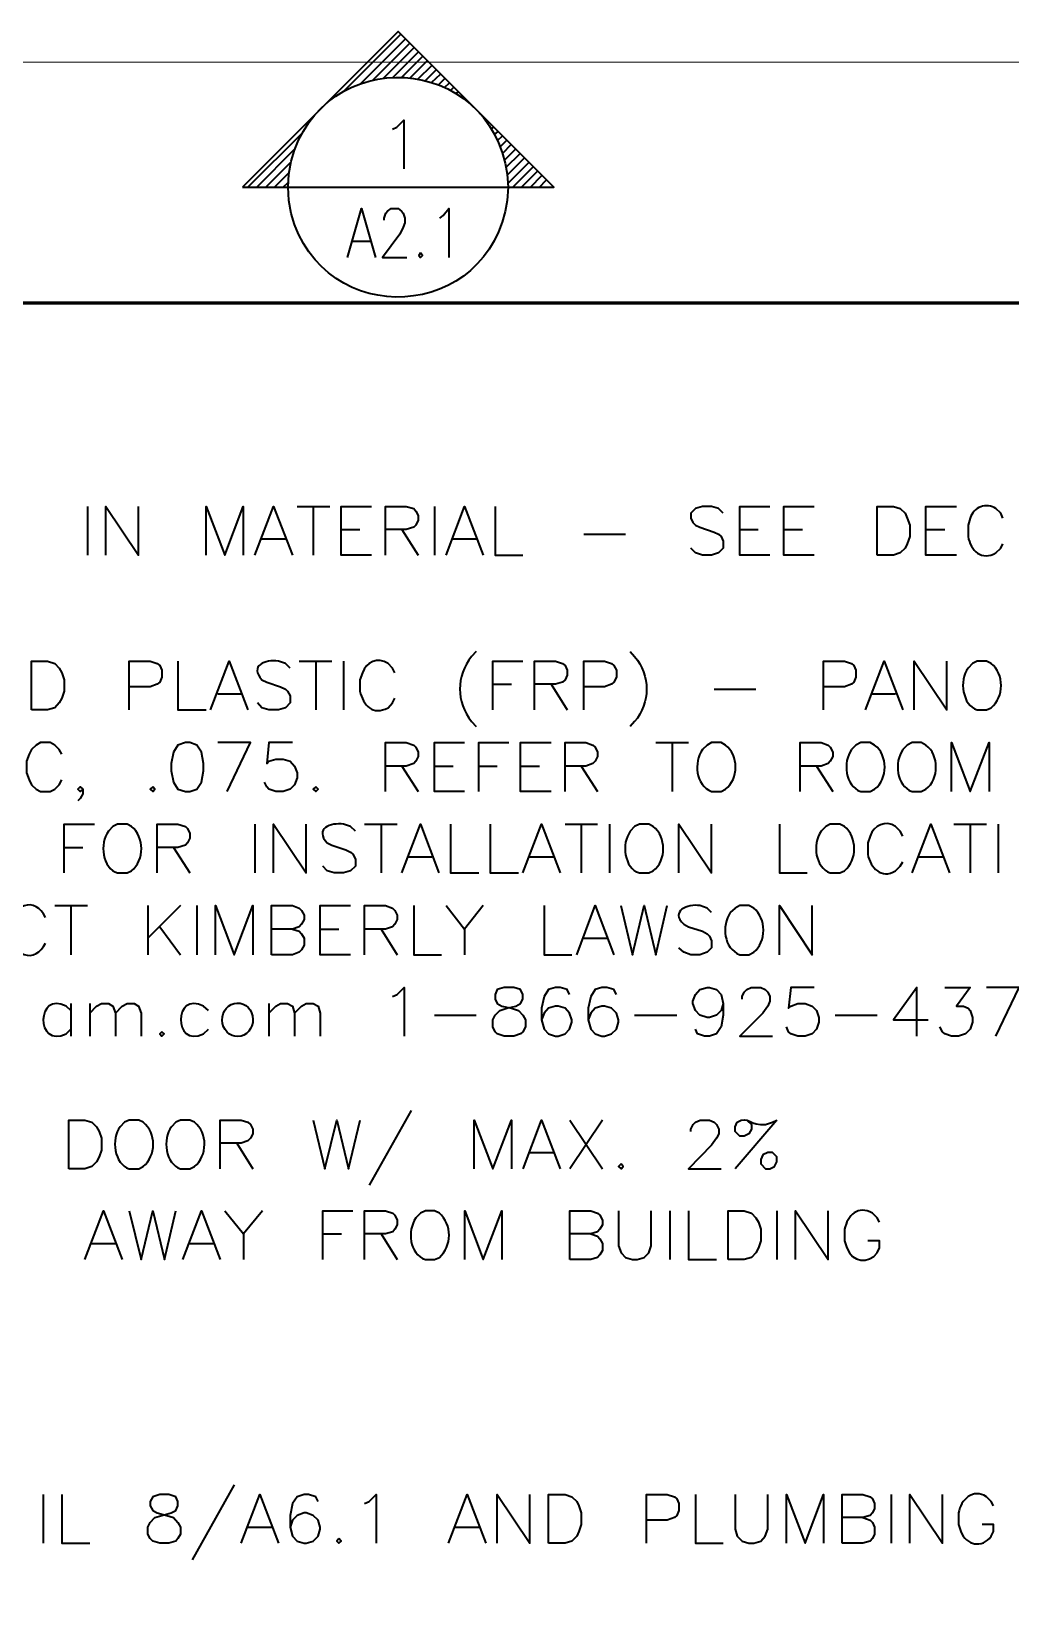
# Model space of a CAD drawing. Header units: inches. Extents: x 5 to 516, y -193 to 129.
# Drawn here: x 90.75 to 98.26, y 18.28 to 30.32 of the extents above; entities that cross this region are included whole.
import ezdxf

# ---------------------------------------------------------------- set-up
doc = ezdxf.new("R2010")
doc.units = ezdxf.units.IN
doc.header["$MEASUREMENT"] = 0
doc.layers.add('PDF_Geometry', color=7, linetype='Continuous')

msp = doc.modelspace()

# ---------------------------------------------------------------- linework, layer by layer
at = {"layer": 'PDF_Geometry', "lineweight": 35}
for points in [[(92.7169721, 29.1243359), (94.403639, 29.1243359), (94.753639, 29.1243359), (93.5603056, 30.3176694), (92.3669721, 29.1243359)], [(93.1436359, 29.8576683), (93.5803026, 30.294335)], [(93.2703042, 29.9143344), (93.6169709, 30.2610011)], [(93.3669703, 29.9443349), (93.6503037, 30.2276682)], [(93.4503037, 29.9610025), (93.683637, 30.1943359)], [(93.5236374, 29.9676689), (93.7169707, 30.1610023)], [(93.5903047, 29.9676689), (93.7503048, 30.127669)], [(93.6536389, 29.9610025), (93.7836389, 30.0910026)], [(93.7136365, 29.9543362), (93.8203031, 30.0576695)], [(93.7703042, 29.9410017), (93.8536376, 30.024335)], [(93.8203056, 29.9276672), (93.8869723, 29.9910005)], [(93.8703035, 29.907668), (93.9203036, 29.957668)], [(93.9169717, 29.8876688), (93.9536384, 29.9243355)], [(93.9636365, 29.8643347), (93.9869698, 29.8910014)], [(94.0069714, 29.8410006), (94.0203048, 29.854334)], [(94.0469698, 29.8143351), (94.0569698, 29.8210017)], [(94.0869716, 29.7843363), (94.0903049, 29.7876696)], [(94.1236368, 29.7543341), (94.1236368, 29.7576674)], [(93.516971, 29.5676682), (93.5503043, 29.5843349), (93.6036377, 29.6376682), (93.6036377, 29.2643349)], [(94.1903041, 29.6843352), (94.1903041, 29.6876686)], [(94.2203029, 29.6476684), (94.2236362, 29.6510017)], [(92.4103052, 29.1243359), (92.8269719, 29.5410026)], [(94.2503051, 29.6110015), (94.2569717, 29.6176682)], [(94.2769707, 29.5710014), (94.2936373, 29.5843348)], [(94.300303, 29.5276682), (94.3269697, 29.5510015)], [(94.3236354, 29.4810017), (94.3603021, 29.5176684)], [(92.4769692, 29.1243359), (92.7669692, 29.414336)], [(94.343638, 29.4343352), (94.393638, 29.4843352)], [(94.3636372, 29.3843356), (94.4269705, 29.4510022)], [(94.37697, 29.331001), (94.4603033, 29.4143343)], [(92.5469697, 29.1243359), (92.7403031, 29.3176693)], [(92.7403029, 28.9210026), (92.7236362, 29.0210026), (92.7169696, 29.1243359), (92.7236362, 29.224336), (92.7403029, 29.324336)], [(94.3903028, 29.2776681), (94.4969695, 29.3810015)], [(94.4003024, 29.2176689), (94.5303024, 29.3476689)], [(94.403639, 29.1543347), (94.563639, 29.3143347)], [(94.4403041, 29.1243359), (94.5969708, 29.2810026)], [(92.6136371, 29.1243359), (92.7236371, 29.234336)], [(92.6803044, 29.1243359), (92.7169711, 29.1610026)], [(94.3969697, 29.224336), (94.4036364, 29.1243359), (94.3969697, 29.0210026)], [(94.5069715, 29.1243359), (94.6303048, 29.2476693)], [(94.576972, 29.1243359), (94.6636387, 29.214336)], [(94.643636, 29.1243359), (94.6969693, 29.1776693)], [(92.3669702, 29.1243359), (92.7169703, 29.1243359)], [(93.173638, 28.5843341), (93.2803047, 28.9610008), (93.3869714, 28.5843341)], [(93.4536368, 28.8710027), (93.4536368, 28.8876694), (93.4669702, 28.9243361), (93.4803035, 28.9410027), (93.5069702, 28.9610027), (93.5603035, 28.9610027), (93.5869702, 28.9410027), (93.6003035, 28.9243361), (93.6136369, 28.8876694), (93.6136369, 28.8510027), (93.6003035, 28.8176694), (93.5736369, 28.7643361), (93.4403035, 28.584336), (93.6269702, 28.584336)], [(93.8803031, 28.8876687), (93.9069698, 28.9076687), (93.9503031, 28.9610021), (93.9503031, 28.5843354)], [(93.2136364, 28.7110024), (93.3469698, 28.7110024)], [(91.1803043, 26.6776669), (91.1803043, 26.3043336)], [(91.3203054, 26.3043352), (91.3203054, 26.6776685), (91.5703054, 26.3043352), (91.5703054, 26.6776685)], [(92.0903046, 26.3043352), (92.0903046, 26.6776685), (92.233638, 26.3043352), (92.373638, 26.6776685), (92.373638, 26.3043352)], [(92.4636364, 26.3043352), (92.6069697, 26.6776685), (92.7503031, 26.3043352)], [(92.7869701, 26.6776669), (93.0369701, 26.6776669)], [(92.9103052, 26.6776669), (92.9103052, 26.3043336)], [(93.35697, 26.3043352), (93.1236367, 26.3043352), (93.1236367, 26.6776685), (93.35697, 26.6776685)], [(93.4636364, 26.3043352), (93.4636364, 26.6776685), (93.6236365, 26.6776685), (93.6803031, 26.6610019), (93.6969698, 26.6410019), (93.7136365, 26.6076685), (93.7136365, 26.5710019), (93.6969698, 26.5343352), (93.6803031, 26.5176685), (93.6236365, 26.5010019), (93.4636364, 26.5010019)], [(93.8403048, 26.6776669), (93.8403048, 26.3043336)], [(93.9303045, 26.3043352), (94.0703045, 26.6776685), (94.2136379, 26.3043352)], [(94.3036362, 26.6776669), (94.3036362, 26.3043336), (94.5169696, 26.3043336)], [(96.0536364, 26.6243357), (96.0169697, 26.6610024), (95.9636364, 26.6776691), (95.8936364, 26.6776691), (95.840303, 26.6610024), (95.8036364, 26.6243357), (95.8036364, 26.5876691), (95.820303, 26.5543357), (95.840303, 26.5343357), (95.8736364, 26.5176691), (95.9836364, 26.4810024), (96.0169697, 26.4643357), (96.0369697, 26.4476691), (96.0536364, 26.4110024), (96.0536364, 26.3576691), (96.0169697, 26.3210024), (95.9636364, 26.3043357), (95.8936364, 26.3043357), (95.840303, 26.3210024), (95.8036364, 26.3576691)], [(96.4103047, 26.3043352), (96.1803047, 26.3043352), (96.1803047, 26.6776685), (96.4103047, 26.6776685)], [(96.7503046, 26.3043352), (96.5169712, 26.3043352), (96.5169712, 26.6776685), (96.7503046, 26.6776685)], [(97.8403044, 26.3043352), (97.6069711, 26.3043352), (97.6069711, 26.6776685), (97.8403044, 26.6776685)], [(93.1236367, 26.5010006), (93.26697, 26.5010006)], [(93.5903047, 26.5010006), (93.7136381, 26.304334)], [(96.1803047, 26.5010006), (96.3203047, 26.5010006)], [(96.5169712, 26.5010006), (96.6603046, 26.5010006)], [(97.6069711, 26.5010006), (97.7503044, 26.5010006)], [(92.5169709, 26.4276669), (92.6969709, 26.4276669)], [(93.9836357, 26.4276669), (94.1603024, 26.4276669)], [(94.9836358, 26.4643355), (95.3036358, 26.4643355)], [(98.1436375, 26.3210005), (98.1803042, 26.3576672), (98.1969708, 26.3910005)], [(94.1603053, 25.5643347), (94.1236387, 25.527668)], [(91.5003049, 25.1176692), (91.5003049, 25.4910026), (91.6603049, 25.4910026), (91.7136382, 25.4743359), (91.7336382, 25.4576693), (91.7503049, 25.4210026), (91.7503049, 25.3676693), (91.7336382, 25.3310026), (91.7136382, 25.3143359), (91.6603049, 25.2943359), (91.5003049, 25.2943359)], [(91.8736366, 25.491001), (91.8736366, 25.1176676), (92.0903033, 25.1176676)], [(92.1236366, 25.1176692), (92.26697, 25.4910026), (92.4103033, 25.1176692)], [(92.7336356, 25.4376681), (92.6969689, 25.4743348), (92.6436356, 25.4910014)], [(92.8036361, 25.491001), (93.0536361, 25.491001)], [(92.9303044, 25.491001), (92.9303044, 25.1176676)], [(93.1436359, 25.491001), (93.1436359, 25.1176676)], [(93.5369702, 25.4010012), (93.5169702, 25.4376679), (93.4836369, 25.4743346)], [(94.2869702, 25.1176692), (94.2869702, 25.4910026), (94.5169703, 25.4910026)], [(94.6069708, 25.1176692), (94.6069708, 25.4910026), (94.7669708, 25.4910026), (94.8203042, 25.4743359), (94.8403042, 25.4576693), (94.8569708, 25.4210026), (94.8569708, 25.3843359), (94.8403042, 25.3476693), (94.8203042, 25.3310026), (94.7669708, 25.3143359), (94.6069708, 25.3143359)], [(94.9836358, 25.1176692), (94.9836358, 25.4910026), (95.1436358, 25.4910026), (95.1969691, 25.4743359), (95.2136358, 25.4576693), (95.2336358, 25.4210026), (95.2336358, 25.3676693), (95.2136358, 25.3310026), (95.1969691, 25.3143359), (95.1436358, 25.2943359), (94.9836358, 25.2943359)], [(96.8203058, 25.1176692), (96.8203058, 25.4910026), (96.9836392, 25.4910026), (97.0369725, 25.4743359), (97.0536392, 25.4576693), (97.0703058, 25.4210026), (97.0703058, 25.3676693), (97.0536392, 25.3310026), (97.0369725, 25.3143359), (96.9836392, 25.2943359), (96.8203058, 25.2943359)], [(97.1436362, 25.1176692), (97.2869695, 25.4910026), (97.4303029, 25.1176692)], [(97.5169713, 25.1176692), (97.5169713, 25.4910026), (97.7669713, 25.1176692), (97.7669713, 25.4910026)], [(98.106972, 25.4743343), (98.0703054, 25.491001), (98.0003054, 25.491001), (97.9636387, 25.4743343), (97.9303054, 25.4376676)], [(92.5169689, 25.3476681), (92.5536356, 25.3310014), (92.6603022, 25.2943348), (92.6969689, 25.2776681), (92.7136356, 25.2610014), (92.7336356, 25.2243348), (92.7336356, 25.1710014), (92.6969689, 25.1343347), (92.6436356, 25.1176681), (92.5703022, 25.1176681), (92.5169689, 25.1343347), (92.4836356, 25.1710014)], [(93.2869702, 25.4010012), (93.2669702, 25.3476679), (93.2669702, 25.2610012)], [(94.2869702, 25.3143347), (94.4303036, 25.3143347)], [(94.7336357, 25.3143347), (94.8569691, 25.117668)], [(92.1803044, 25.2410009), (92.356971, 25.2410009)], [(93.4836369, 25.1343345), (93.5169702, 25.1710012), (93.5369702, 25.2076679)], [(95.9836358, 25.2776678), (96.3036359, 25.2776678)], [(97.1969708, 25.2410009), (97.3736374, 25.2410009)], [(98.0003054, 25.1176676), (98.0703054, 25.1176676), (98.106972, 25.1343343)], [(94.1236387, 25.027668), (94.1603053, 24.9910013)], [(90.9836354, 24.7776678), (90.9636354, 24.8143345), (90.9303021, 24.8476678), (90.8936354, 24.8676678), (90.8203021, 24.8676678), (90.7869687, 24.8476678), (90.7503021, 24.8143345), (90.7336354, 24.7776678), (90.7136354, 24.7243344), (90.7136354, 24.6343344), (90.7336354, 24.5810011), (90.7503021, 24.5443344), (90.7869687, 24.5110011), (90.8203021, 24.4910011), (90.8936354, 24.4910011), (90.9303021, 24.5110011), (90.9636354, 24.5443344), (90.9836354, 24.5810011)], [(92.2503049, 24.4910009), (92.4303049, 24.8676676), (92.1803049, 24.8676676)], [(92.750305, 24.8676692), (92.5703049, 24.8676692), (92.5536383, 24.7076692), (92.5703049, 24.7243359), (92.6236383, 24.7410025), (92.6803049, 24.7410025), (92.7336383, 24.7243359), (92.7669716, 24.6876692), (92.7869716, 24.6343359), (92.7869716, 24.5976692), (92.7669716, 24.5443359), (92.7336383, 24.5110025), (92.6803049, 24.4910025), (92.6236383, 24.4910025), (92.5703049, 24.5110025), (92.5536383, 24.5276692), (92.5369716, 24.5643359)], [(93.4636364, 24.4910009), (93.4636364, 24.8676676), (93.6236365, 24.8676676), (93.6803031, 24.8476676), (93.6969698, 24.8310009), (93.7136365, 24.7943342), (93.7136365, 24.7610009), (93.6969698, 24.7243342), (93.6803031, 24.7076676), (93.6236365, 24.6876676), (93.4636364, 24.6876676)], [(94.0703048, 24.4910009), (93.8403048, 24.4910009), (93.8403048, 24.8676676), (94.0703048, 24.8676676)], [(94.1803045, 24.4910009), (94.1803045, 24.8676676), (94.4103045, 24.8676676)], [(94.7336384, 24.4910009), (94.5003051, 24.4910009), (94.5003051, 24.8676676), (94.7336384, 24.8676676)], [(94.8403048, 24.4910009), (94.8403048, 24.8676676), (95.0003049, 24.8676676), (95.0536382, 24.8476676), (95.0703049, 24.8310009), (95.0903049, 24.7943342), (95.0903049, 24.7610009), (95.0703049, 24.7243342), (95.0536382, 24.7076676), (95.0003049, 24.6876676), (94.8403048, 24.6876676)], [(95.5369703, 24.8676692), (95.7869704, 24.8676692)], [(95.6603055, 24.8676692), (95.6603055, 24.4910025)], [(96.0703033, 24.8476692), (96.03697, 24.8676692), (95.9636366, 24.8676692), (95.9303033, 24.8476692), (95.8936366, 24.8143359)], [(96.6436362, 24.4910009), (96.6436362, 24.8676676), (96.8036362, 24.8676676), (96.8569695, 24.8476676), (96.8736362, 24.8310009), (96.8936362, 24.7943342), (96.8936362, 24.7610009), (96.8736362, 24.7243342), (96.8569695, 24.7076676), (96.8036362, 24.6876676), (96.6436362, 24.6876676)], [(97.2136377, 24.8476692), (97.1803044, 24.8676692), (97.106971, 24.8676692), (97.0703043, 24.8476692), (97.036971, 24.8143359)], [(97.606972, 24.8476692), (97.5703053, 24.8676692), (97.5003053, 24.8676692), (97.4636387, 24.8476692), (97.4303053, 24.8143359)], [(97.8036365, 24.4910009), (97.8036365, 24.8676676), (97.9469699, 24.4910009), (98.0903032, 24.8676676), (98.0903032, 24.4910009)], [(93.5903047, 24.687668), (93.7136381, 24.4910014)], [(93.8403048, 24.687668), (93.9836381, 24.687668)], [(94.1803045, 24.687668), (94.3203045, 24.687668)], [(94.5003051, 24.687668), (94.6436384, 24.687668)], [(94.9636366, 24.687668), (95.0903032, 24.4910014)], [(96.7669713, 24.687668), (96.8936379, 24.4910014)], [(91.1436357, 24.5110001), (91.1236357, 24.4910001), (91.106969, 24.5110001), (91.1236357, 24.5276667), (91.1436357, 24.5110001), (91.1436357, 24.4743334), (91.1236357, 24.4376667), (91.106969, 24.4210001)], [(95.9636366, 24.4910025), (96.03697, 24.4910025), (96.0703033, 24.5110025)], [(97.106971, 24.4910025), (97.1803044, 24.4910025), (97.2136377, 24.5110025)], [(97.5003053, 24.4910025), (97.5703053, 24.4910025), (97.606972, 24.5110025)], [(91.0003048, 23.8676691), (91.0003048, 24.2410025), (91.2336382, 24.2410025)], [(91.5169718, 24.2243342), (91.4836385, 24.2410009), (91.4103051, 24.2410009), (91.3736384, 24.2243342), (91.3403051, 24.1876675)], [(91.7136363, 23.8676691), (91.7136363, 24.2410025), (91.8736363, 24.2410025), (91.930303, 24.2243358), (91.9469697, 24.2076692), (91.9636363, 24.1710025), (91.9636363, 24.1343358), (91.9469697, 24.0976692), (91.930303, 24.0810025), (91.8736363, 24.0643358), (91.7136363, 24.0643358)], [(92.4636364, 24.2410009), (92.4636364, 23.8676675)], [(92.6069707, 23.8676691), (92.6069707, 24.2410025), (92.8569707, 23.8676691), (92.8569707, 24.2410025)], [(93.2336356, 24.187668), (93.1969689, 24.2243347), (93.1436356, 24.2410013)], [(93.3036362, 24.2410009), (93.5536362, 24.2410009)], [(93.4303045, 24.2410009), (93.4303045, 23.8676675)], [(93.5903047, 23.8676691), (93.7336381, 24.2410025), (93.8736381, 23.8676691)], [(93.9636365, 24.2410009), (93.9636365, 23.8676675), (94.1803032, 23.8676675)], [(94.2669711, 24.2410009), (94.2669711, 23.8676675), (94.4836377, 23.8676675)], [(94.5169711, 23.8676691), (94.6603044, 24.2410025), (94.8036378, 23.8676691)], [(94.8403048, 24.2410009), (95.0903049, 24.2410009)], [(94.9636366, 24.2410009), (94.9636366, 23.8676675)], [(95.1803046, 24.2410009), (95.1803046, 23.8676675)], [(95.5169721, 24.2243342), (95.4836388, 24.2410009), (95.4103054, 24.2410009), (95.3736388, 24.2243342), (95.3403054, 24.1876675)], [(95.7136366, 23.8676691), (95.7136366, 24.2410025), (95.9636366, 23.8676691), (95.9636366, 24.2410025)], [(96.4836359, 24.2410009), (96.4836359, 23.8676675), (96.6969692, 23.8676675)], [(96.983637, 24.2243342), (96.9469703, 24.2410009), (96.873637, 24.2410009), (96.8403037, 24.2243342), (96.803637, 24.1876675)], [(97.4303048, 24.1510011), (97.4103048, 24.1876678), (97.3736381, 24.2243345)], [(97.5003053, 23.8676691), (97.6436387, 24.2410025), (97.786972, 23.8676691)], [(97.8203059, 24.2410009), (98.0703059, 24.2410009)], [(97.9469708, 24.2410009), (97.9469708, 23.8676675)], [(98.1603057, 24.2410009), (98.1603057, 23.8676675)], [(93.0169689, 24.097668), (93.0536356, 24.0810013), (93.1603023, 24.0443347), (93.1969689, 24.027668), (93.2136356, 24.0110013), (93.2336356, 23.9743347), (93.2336356, 23.9210013), (93.1969689, 23.8843346), (93.1436356, 23.867668), (93.0703023, 23.867668), (93.0169689, 23.8843346), (92.9836356, 23.9210013)], [(97.1803048, 24.1510011), (97.1603048, 24.0976678), (97.1603048, 24.0110011)], [(91.0003048, 24.0643346), (91.1436382, 24.0643346)], [(91.8403046, 24.0643346), (91.963638, 23.8676679)], [(93.6436359, 23.9910008), (93.8203026, 23.9910008)], [(94.5703056, 23.9910008), (94.7503057, 23.9910008)], [(97.5536365, 23.9910008), (97.7336365, 23.9910008)], [(91.4103051, 23.8676675), (91.4836385, 23.8676675), (91.5169718, 23.8843342)], [(95.4103054, 23.8676675), (95.4836388, 23.8676675), (95.5169721, 23.8843342)], [(96.873637, 23.8676675), (96.9469703, 23.8676675), (96.983637, 23.8843342)], [(97.3736381, 23.8843344), (97.4103048, 23.9210011), (97.4303048, 23.9543345)], [(90.9303043, 23.6176691), (91.1803043, 23.6176691)], [(91.053636, 23.6176691), (91.053636, 23.2410024)], [(91.6436358, 23.6176691), (91.6436358, 23.2410024)], [(91.8936358, 23.6176691), (91.6436358, 23.3676691)], [(92.0169709, 23.6176691), (92.0169709, 23.2410024)], [(92.1603052, 23.2410008), (92.1603052, 23.6176675), (92.3036385, 23.2410008), (92.4469719, 23.6176675), (92.4469719, 23.2410008)], [(92.5903047, 23.2410008), (92.5903047, 23.6176675), (92.7503047, 23.6176675), (92.803638, 23.5976675), (92.8203047, 23.5810008), (92.8403047, 23.5443341), (92.8403047, 23.5110008), (92.8203047, 23.4743341), (92.803638, 23.4543341), (92.7503047, 23.4376675), (92.5903047, 23.4376675)], [(93.1969698, 23.2410008), (92.9636364, 23.2410008), (92.9636364, 23.6176675), (93.1969698, 23.6176675)], [(93.3036362, 23.2410008), (93.3036362, 23.6176675), (93.4636362, 23.6176675), (93.5169695, 23.5976675), (93.5369695, 23.5810008), (93.5536362, 23.5443341), (93.5536362, 23.5110008), (93.5369695, 23.4743341), (93.5169695, 23.4543341), (93.4636362, 23.4376675), (93.3036362, 23.4376675)], [(93.6803045, 23.6176691), (93.6803045, 23.2410024), (93.8936378, 23.2410024)], [(93.9303045, 23.6176691), (94.0703045, 23.4376691), (94.0703045, 23.2410024)], [(94.2136365, 23.6176691), (94.0703032, 23.4376691)], [(94.6803046, 23.6176691), (94.6803046, 23.2410024), (94.8936379, 23.2410024)], [(94.9303046, 23.2410008), (95.0703046, 23.6176675), (95.2136379, 23.2410008)], [(95.2669711, 23.6176691), (95.3569711, 23.2410024), (95.4469712, 23.6176691), (95.5369712, 23.2410024), (95.6236378, 23.6176691)], [(95.9636366, 23.5643346), (95.9303033, 23.5976679), (95.8736366, 23.6176679)], [(96.2869714, 23.5976691), (96.2503047, 23.6176691), (96.1803047, 23.6176691), (96.143638, 23.5976691), (96.1069713, 23.5643358)], [(96.4836359, 23.2410008), (96.4836359, 23.6176675), (96.7336359, 23.2410008), (96.7336359, 23.6176675)], [(91.7336355, 23.4543356), (91.8936355, 23.2410023)], [(92.750305, 23.4376679), (92.8036383, 23.4210013), (92.820305, 23.4010013), (92.840305, 23.3676679), (92.840305, 23.3143346), (92.820305, 23.2776679), (92.8036383, 23.2610013), (92.750305, 23.2410013), (92.5903049, 23.2410013)], [(92.9636364, 23.4376679), (93.1069697, 23.4376679)], [(93.4303045, 23.4376679), (93.5536378, 23.2410013)], [(94.9836358, 23.3676691), (95.1603024, 23.3676691)], [(95.7503033, 23.4743345), (95.78697, 23.4543345), (95.8936366, 23.4210012), (95.9303033, 23.4010012), (95.94697, 23.3843345), (95.9636366, 23.3476679), (95.9636366, 23.2943345), (95.9303033, 23.2610012), (95.8736366, 23.2410012), (95.8036366, 23.2410012), (95.7503033, 23.2610012), (95.7136366, 23.2943345)], [(96.1803047, 23.2410024), (96.2503047, 23.2410024), (96.2869714, 23.2610024)], [(93.516971, 22.9210002), (93.5536377, 22.9376669), (93.606971, 22.9910002), (93.606971, 22.6176669)], [(94.8736368, 22.9376679), (94.8569702, 22.9743346), (94.8036368, 22.9910012), (94.7669702, 22.9910012), (94.7136368, 22.9743346), (94.6803035, 22.9210012), (94.6603035, 22.8310012), (94.6603035, 22.7410012), (94.6803035, 22.6710012), (94.7136368, 22.6343345), (94.7669702, 22.6176679), (94.7869702, 22.6176679), (94.8403035, 22.6343345), (94.8736368, 22.6710012), (94.8936368, 22.7243346), (94.8936368, 22.7410012), (94.8736368, 22.7943346), (94.8403035, 22.8310012), (94.7869702, 22.8476679), (94.7669702, 22.8476679), (94.7136368, 22.8310012), (94.6803035, 22.7943346), (94.6603035, 22.7410012)], [(95.2336358, 22.9376679), (95.2136358, 22.9743346), (95.1603024, 22.9910012), (95.1236358, 22.9910012), (95.0703024, 22.9743346), (95.0369691, 22.9210012), (95.0169691, 22.8310012), (95.0169691, 22.7410012), (95.0369691, 22.6710012), (95.0703024, 22.6343345), (95.1236358, 22.6176679), (95.1436358, 22.6176679), (95.1969691, 22.6343345), (95.2336358, 22.6710012), (95.2503024, 22.7243346), (95.2503024, 22.7410012), (95.2336358, 22.7943346), (95.1969691, 22.8310012), (95.1436358, 22.8476679), (95.1236358, 22.8476679), (95.0703024, 22.8310012), (95.0369691, 22.7943346), (95.0169691, 22.7410012)], [(96.0536364, 22.8676691), (96.0369697, 22.8143357), (96.000303, 22.777669), (95.9469697, 22.7610024), (95.930303, 22.7610024), (95.8736364, 22.777669), (95.840303, 22.8143357), (95.820303, 22.8676691), (95.820303, 22.8843357), (95.840303, 22.9376691), (95.8736364, 22.9743357), (95.930303, 22.9910024), (95.9469697, 22.9910024), (96.000303, 22.9743357), (96.0369697, 22.9376691), (96.0536364, 22.8676691), (96.0536364, 22.777669), (96.0369697, 22.687669), (96.000303, 22.6343357), (95.9469697, 22.617669), (95.910303, 22.617669), (95.8569697, 22.6343357), (95.840303, 22.6710024)], [(96.1969707, 22.901001), (96.1969707, 22.921001), (96.2136373, 22.9543344), (96.2336373, 22.9743344), (96.2669707, 22.991001), (96.340304, 22.991001), (96.3736374, 22.9743344), (96.3936374, 22.9543344), (96.410304, 22.921001), (96.410304, 22.8843344), (96.3936374, 22.8476677), (96.3569707, 22.7943344), (96.180304, 22.6176677), (96.430304, 22.6176677)], [(96.7503053, 22.9910008), (96.5703053, 22.9910008), (96.5536386, 22.8310008), (96.5703053, 22.8476674), (96.6236386, 22.8676674), (96.6803053, 22.8676674), (96.7336386, 22.8476674), (96.7669719, 22.8143341), (96.7869719, 22.7610008), (96.7869719, 22.7243341), (96.7669719, 22.6710007), (96.7336386, 22.6343341), (96.6803053, 22.6176674), (96.6236386, 22.6176674), (96.5703053, 22.6343341), (96.5536386, 22.6510007), (96.5369719, 22.6876674)], [(97.5369705, 22.6176674), (97.5369705, 22.9910008), (97.3569705, 22.7410007), (97.6236372, 22.7410007)], [(97.7503054, 22.9910008), (97.946972, 22.9910008), (97.8403054, 22.8476674), (97.8936387, 22.8476674), (97.9303054, 22.8310008), (97.946972, 22.8143341), (97.9636387, 22.7610008), (97.9636387, 22.7243341), (97.946972, 22.6710007), (97.9103054, 22.6343341), (97.856972, 22.6176674), (97.8036387, 22.6176674), (97.7503054, 22.6343341), (97.7336387, 22.6510007), (97.7136387, 22.6876674)], [(98.1436363, 22.617669), (98.320303, 22.9910024), (98.0703029, 22.9910024)], [(91.053636, 22.8143345), (91.0169693, 22.8476678)], [(91.053636, 22.8676691), (91.053636, 22.617669)], [(91.1969703, 22.8676691), (91.1969703, 22.617669)], [(91.1969703, 22.7943353), (91.2503036, 22.8476686), (91.2869703, 22.8676686), (91.3403036, 22.8676686), (91.373637, 22.8476686), (91.393637, 22.7943353), (91.393637, 22.6176686)], [(91.3936357, 22.7943353), (91.4469691, 22.8476686), (91.4836357, 22.8676686), (91.5369691, 22.8676686), (91.5703024, 22.8476686), (91.5903024, 22.7943353), (91.5903024, 22.6176686)], [(92.1069706, 22.8143345), (92.0703039, 22.8476678)], [(92.5703055, 22.8676691), (92.5703055, 22.617669)], [(92.5703055, 22.7943353), (92.6236388, 22.8476686), (92.6603055, 22.8676686), (92.7136388, 22.8676686), (92.7503055, 22.8476686), (92.7669722, 22.7943353), (92.7669722, 22.6176686)], [(92.7669709, 22.7943353), (92.8203043, 22.8476686), (92.8569709, 22.8676686), (92.9103043, 22.8676686), (92.946971, 22.8476686), (92.9636376, 22.7943353), (92.9636376, 22.6176686)], [(93.8403048, 22.7776676), (94.1603048, 22.7776676)], [(95.3736369, 22.7776676), (95.6969702, 22.7776676)], [(96.9103056, 22.7776676), (97.2336389, 22.7776676)], [(91.0169693, 22.6343345), (91.053636, 22.6710012)], [(92.0703039, 22.6343345), (92.1069706, 22.6710012)], [(93.6603053, 22.0476684), (93.3403053, 21.4743351)], [(91.6069715, 21.957668), (91.5736382, 21.9743347), (91.5003049, 21.9743347), (91.4636382, 21.957668), (91.4303048, 21.9210014)], [(92.0003024, 21.957668), (91.9636358, 21.9743347), (91.8936358, 21.9743347), (91.8569691, 21.957668), (91.8236358, 21.9210014)], [(92.1969704, 21.6010013), (92.1969704, 21.9743346), (92.3569704, 21.9743346), (92.4103037, 21.957668), (92.4303037, 21.9410013), (92.4469704, 21.9043346), (92.4469704, 21.867668), (92.4303037, 21.8343346), (92.4103037, 21.8143346), (92.3569704, 21.797668), (92.1969704, 21.797668)], [(92.9103052, 21.9743347), (93.0003052, 21.6010013), (93.0903052, 21.9743347), (93.1803053, 21.6010013), (93.2703053, 21.9743347)], [(94.143636, 21.6010013), (94.143636, 21.9743346), (94.2869693, 21.6010013), (94.4303026, 21.9743346), (94.4303026, 21.6010013)], [(94.5203043, 21.6010013), (94.6603043, 21.9743346), (94.8036376, 21.6010013)], [(94.87697, 21.9743347), (95.12697, 21.6010013)], [(95.12697, 21.9743347), (94.87697, 21.6010013)], [(95.8036364, 21.8876682), (95.8036364, 21.9043348), (95.8236364, 21.9410015), (95.840303, 21.9576682), (95.8769697, 21.9743348), (95.9469697, 21.9743348), (95.9836364, 21.9576682), (96.000303, 21.9410015), (96.020303, 21.9043348), (96.020303, 21.8676682), (96.000303, 21.8343348), (95.9636364, 21.7810015), (95.7869697, 21.6010015), (96.0369697, 21.6010015)], [(96.2336359, 21.9743347), (96.2703025, 21.9410014), (96.2703025, 21.9043347), (96.2503025, 21.867668), (96.2136358, 21.8510014), (96.1803025, 21.8510014), (96.1436358, 21.887668), (96.1436358, 21.9210014), (96.1603025, 21.957668)], [(96.4636367, 21.9743347), (96.1436367, 21.6010013)], [(96.3769692, 21.9410014), (96.4303025, 21.957668), (96.4636359, 21.9743347)], [(92.3236353, 21.7976684), (92.4469686, 21.6010017)], [(94.5736354, 21.7243347), (94.7503021, 21.7243347)], [(91.5003049, 21.6010013), (91.5736382, 21.6010013), (91.6069715, 21.617668)], [(91.8936358, 21.6010013), (91.9636358, 21.6010013), (92.0003024, 21.617668)], [(91.1603051, 20.9043341), (91.3036384, 21.2776674), (91.4469718, 20.9043341)], [(91.5003049, 21.2776675), (91.5903049, 20.9043341), (91.6803049, 21.2776675), (91.7703049, 20.9043341), (91.8569715, 21.2776675)], [(91.9103052, 20.9043341), (92.0536385, 21.2776674), (92.1969718, 20.9043341)], [(92.2336355, 21.2776675), (92.3769689, 21.1010008), (92.3769689, 20.9043341)], [(92.5203041, 21.2776675), (92.3769708, 21.1010008)], [(92.9836356, 20.9043341), (92.9836356, 21.2776674), (93.2136356, 21.2776674)], [(93.3036362, 20.9043341), (93.3036362, 21.2776674), (93.4636362, 21.2776674), (93.5203028, 21.2610008), (93.5369695, 21.2443341), (93.5536362, 21.2076674), (93.5536362, 21.1710008), (93.5369695, 21.1376674), (93.5203028, 21.1176674), (93.4636362, 21.1010008), (93.3036362, 21.1010008)], [(93.8769709, 21.2610008), (93.8403042, 21.2776675), (93.7703042, 21.2776675), (93.7336375, 21.2610008), (93.6969709, 21.2243342)], [(94.0736354, 20.9043341), (94.0736354, 21.2776674), (94.2136354, 20.9043341), (94.3569688, 21.2776674), (94.3569688, 20.9043341)], [(94.87697, 20.9043341), (94.87697, 21.2776674), (95.03697, 21.2776674), (95.0903034, 21.2610008), (95.10697, 21.2443341), (95.12697, 21.2076674), (95.12697, 21.1710008), (95.10697, 21.1376674), (95.0903034, 21.1176674), (95.03697, 21.1010008), (94.87697, 21.1010008)], [(95.2503052, 21.2776675), (95.2503052, 21.0110008), (95.2703052, 20.9576675), (95.3036385, 20.9210008), (95.3569718, 20.9043341), (95.3936385, 20.9043341), (95.4469718, 20.9210008), (95.4836385, 20.9576675), (95.5003052, 21.0110008), (95.5003052, 21.2776675)], [(95.6436361, 21.2776675), (95.6436361, 20.9043341)], [(95.7869704, 21.2776675), (95.7869704, 20.9043341), (96.0003037, 20.9043341)], [(96.4636367, 21.2776675), (96.4636367, 20.9043341)], [(96.606971, 20.9043341), (96.606971, 21.2776674), (96.856971, 20.9043341), (96.856971, 21.2776674)], [(97.2503053, 21.191001), (97.2336386, 21.2243343), (97.196972, 21.261001)], [(92.9836356, 21.1010012), (93.1269689, 21.1010012)], [(93.4303045, 21.1010012), (93.5536378, 20.9043345)], [(95.0369703, 21.1010012), (95.0903036, 21.0843346), (95.1069703, 21.0643346), (95.1269703, 21.0276679), (95.1269703, 20.9743346), (95.1069703, 20.9410012), (95.0903036, 20.9210012), (95.0369703, 20.9043345), (94.8769703, 20.9043345)], [(96.9836386, 21.1376676), (96.9836386, 21.0476676), (97.0003053, 20.9943343)], [(91.2136363, 21.0276675), (91.3936363, 21.0276675)], [(91.9636363, 21.0276675), (92.1436363, 21.0276675)], [(97.2336386, 20.9576676), (97.2503053, 20.9943343), (97.2503053, 21.0476676), (97.1603053, 21.0476676)], [(93.7703042, 20.9043341), (93.8403042, 20.9043341), (93.8769709, 20.9210008)], [(92.3036361, 19.1776663), (91.9836361, 18.6043329)], [(90.8403045, 19.1043343), (90.8403045, 18.7310009)], [(90.9836354, 19.1043343), (90.9836354, 18.7310009), (91.1969688, 18.7310009)], [(92.3569706, 18.7310008), (92.500304, 19.1043342), (92.6436373, 18.7310008)], [(92.9469704, 19.0510014), (92.9303037, 19.0876681), (92.8736371, 19.1043347), (92.8403037, 19.1043347), (92.7869704, 19.0876681), (92.7503037, 19.0343347), (92.7336371, 18.9443347), (92.7336371, 18.8543347), (92.7503037, 18.7843347), (92.7869704, 18.747668), (92.8403037, 18.7310014), (92.8569704, 18.7310014), (92.9103037, 18.747668), (92.9469704, 18.7843347), (92.9636371, 18.8376681), (92.9636371, 18.8543347), (92.9469704, 18.9076681), (92.9103037, 18.9443347), (92.8569704, 18.9643347), (92.8403037, 18.9643347), (92.7869704, 18.9443347), (92.7503037, 18.9076681), (92.7336371, 18.8543347)], [(93.3036362, 19.0343354), (93.3403028, 19.0510021), (93.3936362, 19.1043354), (93.3936362, 18.7310021)], [(93.9469705, 18.7310008), (94.0903038, 19.1043342), (94.2336372, 18.7310008)], [(94.3203056, 18.7310008), (94.3203056, 19.1043342), (94.5703056, 18.7310008), (94.5703056, 19.1043342)], [(95.4636366, 18.7310008), (95.4636366, 19.1043342), (95.6236366, 19.1043342), (95.6803033, 19.0876675), (95.69697, 19.0710009), (95.7136366, 19.0343342), (95.7136366, 18.9810009), (95.69697, 18.9443342), (95.6803033, 18.9276675), (95.6236366, 18.9076675), (95.4636366, 18.9076675)], [(95.8403049, 19.1043343), (95.8403049, 18.7310009), (96.0536383, 18.7310009)], [(96.1436361, 19.1043343), (96.1436361, 18.8376676), (96.1603028, 18.7843342), (96.1969695, 18.7476676), (96.2503028, 18.7310009), (96.2869695, 18.7310009), (96.3403028, 18.7476676), (96.3736361, 18.7843342), (96.3936361, 18.8376676), (96.3936361, 19.1043343)], [(96.5369704, 18.7310008), (96.5369704, 19.1043342), (96.6803038, 18.7310008), (96.8203038, 19.1043342), (96.8203038, 18.7310008)], [(96.9636367, 18.7310008), (96.9636367, 19.1043342), (97.1236367, 19.1043342), (97.1803034, 19.0876675), (97.1969701, 19.0710009), (97.2136367, 19.0343342), (97.2136367, 18.9976675), (97.1969701, 18.9643342), (97.1803034, 18.9443342), (97.1236367, 18.9276675), (96.9636367, 18.9276675)], [(97.340305, 19.1043343), (97.340305, 18.7310009)], [(97.483636, 18.7310008), (97.483636, 19.1043342), (97.733636, 18.7310008), (97.733636, 19.1043342)], [(98.1236371, 19.0176677), (98.1069704, 19.0510011), (98.0703037, 19.0876677)], [(97.123637, 18.9276663), (97.1803037, 18.9076663), (97.1969703, 18.8909996), (97.213637, 18.854333), (97.213637, 18.8009996), (97.1969703, 18.7676663), (97.1803037, 18.7476663), (97.123637, 18.7309996), (96.963637, 18.7309996)], [(97.8569704, 18.9643344), (97.8569704, 18.8743344), (97.8736371, 18.821001)], [(92.4103052, 18.8543342), (92.5903052, 18.8543342)], [(94.0003051, 18.8543342), (94.1803051, 18.8543342)], [(98.1069704, 18.7843344), (98.1236371, 18.821001), (98.1236371, 18.8743344), (98.0369704, 18.8743344)]]:
    msp.add_lwpolyline(points, dxfattribs=at)
at = {"layer": 'PDF_Geometry', "lineweight": 15}
msp.add_lwpolyline([(25.8702947, 30.0810011), (126.1436385, 30.0810011)], dxfattribs=at)
at = {"layer": 'PDF_Geometry', "lineweight": 35}
for points in [[(93.7336357, 28.6210027), (93.7203023, 28.6010027), (93.7336357, 28.584336), (93.746969, 28.6010027)], [(97.2336359, 26.3043352), (97.2336359, 26.6776685), (97.3569693, 26.6776685), (97.4103026, 26.6610019), (97.4469693, 26.6243352), (97.4636359, 26.5876685), (97.483636, 26.5343352), (97.483636, 26.4476685), (97.4636359, 26.3910019), (97.4469693, 26.3576685), (97.4103026, 26.3210018), (97.3569693, 26.3043352)], [(90.7503048, 25.1176692), (90.7503048, 25.4910026), (90.8736381, 25.4910026), (90.9303048, 25.4743359), (90.9636381, 25.4376693), (90.9836381, 25.4010026), (91.0003048, 25.3476693), (91.0003048, 25.2610026), (90.9836381, 25.2076692), (90.9636381, 25.1710026), (90.9303048, 25.1343359), (90.8736381, 25.1176692)], [(91.9303043, 24.8676692), (91.8736377, 24.8476692), (91.8403043, 24.7943359), (91.8203043, 24.7076692), (91.8203043, 24.6510025), (91.8403043, 24.5643359), (91.8736377, 24.5110025), (91.9303043, 24.4910025), (91.9636377, 24.4910025), (92.016971, 24.5110025), (92.0536377, 24.5643359), (92.0703044, 24.6510025), (92.0703044, 24.7076692), (92.0536377, 24.7943359), (92.016971, 24.8476692), (91.9636377, 24.8676692)], [(91.6803043, 24.5276678), (91.6603043, 24.5110011), (91.6803043, 24.4910011), (91.696971, 24.5110011)], [(92.9303044, 24.5276678), (92.9103044, 24.5110011), (92.9303044, 24.4910011), (92.9469711, 24.5110011)], [(94.3736368, 22.9910008), (94.3203034, 22.9743341), (94.3036368, 22.9376674), (94.3036368, 22.9010008), (94.3203034, 22.8676674), (94.3569701, 22.8476674), (94.4303035, 22.8310008), (94.4836368, 22.8143341), (94.5169701, 22.7776674), (94.5369701, 22.7410007), (94.5369701, 22.6876674), (94.5169701, 22.6510007), (94.5003035, 22.6343341), (94.4469701, 22.6176674), (94.3736368, 22.6176674), (94.3203034, 22.6343341), (94.3036368, 22.6510007), (94.2869701, 22.6876674), (94.2869701, 22.7410007), (94.3036368, 22.7776674), (94.3403035, 22.8143341), (94.3936368, 22.8310008), (94.4636368, 22.8476674), (94.5003035, 22.8676674), (94.5169701, 22.9010008), (94.5169701, 22.9376674), (94.5003035, 22.9743341), (94.4469701, 22.9910008)], [(91.7503049, 22.651001), (91.7336382, 22.6343343), (91.7503049, 22.6176677), (91.7669715, 22.6343343)], [(91.03697, 21.6010013), (91.03697, 21.9743346), (91.1603033, 21.9743346), (91.2136367, 21.957668), (91.2503033, 21.9210013), (91.2703033, 21.887668), (91.28697, 21.8343346), (91.28697, 21.7443346), (91.2703033, 21.6910013), (91.2503033, 21.6543346), (91.2136367, 21.6176679), (91.1603033, 21.6010013)], [(96.3936361, 21.7243347), (96.3569695, 21.707668), (96.3403028, 21.6710013), (96.3403028, 21.637668), (96.3769695, 21.6010013), (96.4103028, 21.6010013), (96.4469695, 21.617668), (96.4636361, 21.6543347), (96.4636361, 21.6910013), (96.4303028, 21.7243347)], [(95.2703043, 21.6376681), (95.2503043, 21.6176681), (95.2703043, 21.6010015), (95.286971, 21.6176681)], [(96.0903049, 20.9043341), (96.0903049, 21.2776674), (96.2136383, 21.2776674), (96.270305, 21.2610008), (96.3036383, 21.2243341), (96.3236383, 21.1910008), (96.340305, 21.1376674), (96.340305, 21.0476674), (96.3236383, 20.9943341), (96.3036383, 20.9576674), (96.270305, 20.9210007), (96.2136383, 20.9043341)], [(91.7336355, 19.1043343), (91.6803022, 19.0876676), (91.6603022, 19.0510009), (91.6603022, 19.0176676), (91.6803022, 18.9810009), (91.7136355, 18.9643343), (91.7869688, 18.9443343), (91.8403022, 18.9276676), (91.8736355, 18.8910009), (91.8936355, 18.8543342), (91.8936355, 18.8010009), (91.8736355, 18.7676676), (91.8569688, 18.7476676), (91.8036355, 18.7310009), (91.7336355, 18.7310009), (91.6803022, 18.7476676), (91.6603022, 18.7676676), (91.6436355, 18.8010009), (91.6436355, 18.8543342), (91.6603022, 18.8910009), (91.6969688, 18.9276676), (91.7503022, 18.9443343), (91.8203022, 18.9643343), (91.8569688, 18.9810009), (91.8736355, 19.0176676), (91.8736355, 19.0510009), (91.8569688, 19.0876676), (91.8036355, 19.1043343)], [(94.7136365, 18.7310008), (94.7136365, 19.1043342), (94.8403032, 19.1043342), (94.8936366, 19.0876675), (94.9303032, 19.0510009), (94.9469699, 19.0176675), (94.9636366, 18.9643342), (94.9636366, 18.8743342), (94.9469699, 18.8210008), (94.9303032, 18.7843342), (94.8936366, 18.7476675), (94.8403032, 18.7310008)], [(93.1069707, 18.7676677), (93.090304, 18.7476677), (93.1069707, 18.731001), (93.1236374, 18.7476677)]]:
    msp.add_lwpolyline(points, close=True, dxfattribs=at)
at = {"layer": 'PDF_Geometry', "lineweight": 60}
msp.add_lwpolyline([(136.7703009, 28.2343348), (9.7736273, 28.2343348), (9.7736273, 5.734333), (144.7703015, 5.734333)], dxfattribs=at)
at = {"layer": 'PDF_Geometry', "lineweight": 35}
for points in [[(98.1969708, 26.5876672), (98.1803042, 26.6243339), (98.1436375, 26.6610005, 0.5082930305), (97.9469708, 26.5876672), (97.9303041, 26.5343338), (97.9303041, 26.4476672)], [(95.3403049, 25.5643347), (95.3736382, 25.527668, -0.3694168111), (95.3736382, 25.027668), (95.3403049, 24.9910013)]]:
    msp.add_lwpolyline(points, format="xyb", dxfattribs=at)
for centre, major_axis, ratio, start_param, end_param in [((90.7317514, 23.4295484), (-0.0004267, 0.1936867), 0.7503995058, 5.2419556752, 10.4601358245), ((92.3303028, 22.7426151), (0, 0.1283849), 0.9182132658, 0.2281902071, 6.5113755143)]:
    msp.add_ellipse(centre, major_axis=major_axis, ratio=ratio, start_param=start_param, end_param=end_param, dxfattribs=at)
for points in [[(92.7403029, 29.324336), (92.9878585, 30.2321139), (94.2633585, 30.1556138), (94.3969697, 29.224336)], [(94.3969697, 29.0210026), (94.2609697, 28.0921136), (92.9904696, 28.0163914), (92.7403029, 28.9210026)], [(97.9303041, 26.4476672), (97.9458041, 26.3375005), (98.0363042, 26.2591116), (98.1436375, 26.3210005)], [(92.6436356, 25.4910014), (92.5429133, 25.5072237), (92.4174689, 25.4566681), (92.5169689, 25.3476681)], [(93.4836369, 25.4743346), (93.4069146, 25.5236679), (93.3121924, 25.4859457), (93.2869702, 25.4010012)], [(94.1236387, 25.527668), (94.0057498, 25.3718347), (94.0036387, 25.1830569), (94.1236387, 25.027668)], [(97.9303054, 25.4376676), (97.8588609, 25.3436676), (97.8854165, 25.1523898), (98.0003054, 25.1176676)], [(98.106972, 25.1343343), (98.2085276, 25.2161121), (98.2085276, 25.3925565), (98.106972, 25.4743343)], [(93.2669702, 25.2610012), (93.2937479, 25.1533345), (93.3671924, 25.0702234), (93.4836369, 25.1343345)], [(95.8936366, 24.8143359), (95.8241922, 24.7135025), (95.8414144, 24.5430025), (95.9636366, 24.4910025)], [(96.0703033, 24.5110025), (96.1726367, 24.5861692), (96.1726367, 24.7725025), (96.0703033, 24.8476692)], [(97.036971, 24.8143359), (96.9671932, 24.7168359), (96.9865821, 24.5366692), (97.106971, 24.4910025)], [(97.2136377, 24.5110025), (97.315971, 24.5861692), (97.315971, 24.7725025), (97.2136377, 24.8476692)], [(97.4303053, 24.8143359), (97.3605275, 24.7168359), (97.3799164, 24.5366692), (97.5003053, 24.4910025)], [(97.606972, 24.5110025), (97.7093053, 24.5861692), (97.7093053, 24.7725025), (97.606972, 24.8476692)], [(91.5169718, 23.8843342), (91.6200274, 23.9652786), (91.6177496, 24.1428898), (91.5169718, 24.2243342)], [(93.1436356, 24.2410013), (93.0429134, 24.2572236), (92.9174689, 24.206668), (93.0169689, 24.097668)], [(95.5169721, 23.8843342), (95.6200277, 23.9652786), (95.6177499, 24.1428898), (95.5169721, 24.2243342)], [(96.983637, 23.8843342), (97.0833592, 23.9675008), (97.0807481, 24.141112), (96.983637, 24.2243342)], [(97.3736381, 24.2243345), (97.3005826, 24.2760567), (97.2032492, 24.2325011), (97.1803048, 24.1510011)], [(91.3403051, 24.1876675), (91.2698051, 24.0932786), (91.2929162, 23.9040008), (91.4103051, 23.8676675)], [(95.3403054, 24.1876675), (95.2698054, 24.0932786), (95.2929165, 23.9040008), (95.4103054, 23.8676675)], [(96.803637, 24.1876675), (96.7338036, 24.0801675), (96.7572481, 23.9135564), (96.873637, 23.8676675)], [(97.1603048, 24.0110011), (97.1814159, 23.9074456), (97.2659714, 23.8177789), (97.3736381, 23.8843344)], [(95.8736366, 23.6176679), (95.7820255, 23.633779), (95.64047, 23.5755568), (95.7503033, 23.4743345)], [(96.1069713, 23.5643358), (96.0397491, 23.4613913), (96.055138, 23.2905024), (96.1803047, 23.2410024)], [(96.2869714, 23.2610024), (96.3853047, 23.3349469), (96.3853047, 23.5237247), (96.2869714, 23.5976691)], [(91.0169693, 22.8476678), (90.7874693, 22.9659456), (90.7781915, 22.5230567), (91.0169693, 22.6343345)], [(92.0703039, 22.8476678), (91.8408039, 22.9659456), (91.8315262, 22.5230567), (92.0703039, 22.6343345)], [(91.4303048, 21.9210014), (91.3572493, 21.8325014), (91.386416, 21.6333347), (91.5003049, 21.6010013)], [(91.6069715, 21.617668), (91.7070826, 21.6993347), (91.7115271, 21.8748347), (91.6069715, 21.957668)], [(91.8236358, 21.9210014), (91.7505802, 21.8325014), (91.7797469, 21.6333347), (91.8936358, 21.6010013)], [(92.0003024, 21.617668), (92.100358, 21.6993902), (92.104858, 21.8748347), (92.0003024, 21.957668)], [(96.1603025, 21.957668), (96.2499692, 22.0145014), (96.2603581, 21.9233903), (96.3769692, 21.9410014)], [(97.196972, 21.261001), (97.0878053, 21.3243899), (97.0040275, 21.2419454), (96.9836386, 21.1376676)], [(93.6969709, 21.2243342), (93.6279153, 21.1259453), (93.6473598, 20.9488341), (93.7703042, 20.9043341)], [(93.8769709, 20.9210008), (93.9739153, 21.0051119), (93.9777487, 21.1763342), (93.8769709, 21.2610008)], [(97.0003053, 20.9943343), (97.0421942, 20.8831121), (97.1667497, 20.8665009), (97.2336386, 20.9576676)], [(98.0703037, 19.0876677), (97.9688037, 19.15439), (97.8729704, 19.0636677), (97.8569704, 18.9643344)], [(97.8736371, 18.821001), (97.916026, 18.7155566), (98.0363593, 18.6879455), (98.1069704, 18.7843344)]]:
    msp.add_open_spline(points, degree=3, dxfattribs=at)

doc.saveas('drawing.dxf')
